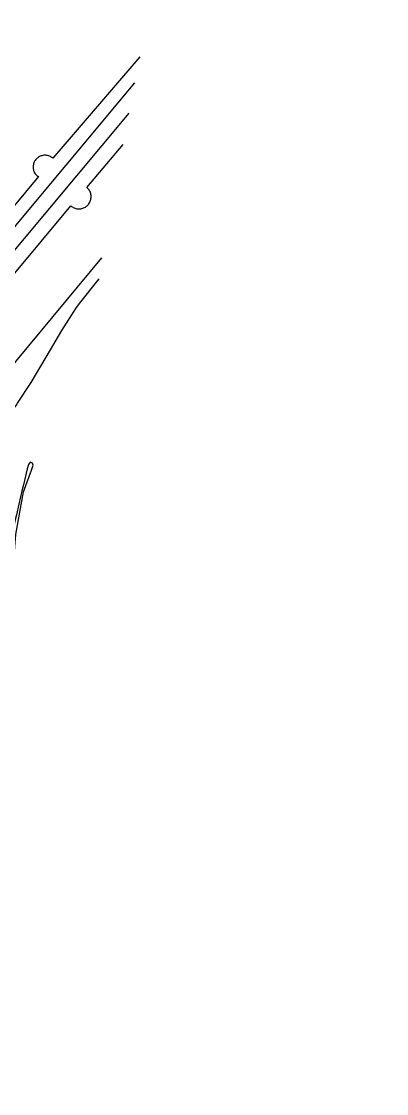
# Model space of a CAD drawing. Extents: x -2313930 to 3286427, y -3858277 to 2572692.
# Drawn here: x 586418 to 669267, y -399863 to -156934 of the extents above; entities that cross this region are included whole.
import ezdxf

# ---------------------------------------------------------------- set-up
doc = ezdxf.new("R2010")
doc.units = 0
doc.layers.add('_GAZELEC-RESERVATION 2', color=132, linetype='Continuous', lineweight=18)
doc.layers.add('Fond topo - VOI', color=252, linetype='Continuous', lineweight=25)
doc.layers.add('DWG_280-140115-P - Général', color=252, linetype='Continuous')
doc.layers.add('prlm-VRD', color=2, linetype='Continuous')

# ---------------------------------------------------------------- blocks, each defined once
blk = doc.blocks.new('A$C1F970F0F')
at = {"layer": 'DWG_280-140115-P - Général', "ltscale": 127}
for p, q in [((8293, 10491), (13717, 16972)), ((8481, 10183), (13587, 16284))]:
    blk.add_line(p, q, dxfattribs=at)
at = {"layer": 'DWG_280-140115-P - Général', "ltscale": 127, "elevation": 0, "flags": 128}
for points in [[(13828, 17559), (11853, 15264), (11836, 15278), (11818, 15290), (11800, 15301), (11780, 15310), (11760, 15317), (11739, 15323), (11719, 15328), (11697, 15330), (11675, 15331), (11654, 15330), (11633, 15327), (11612, 15321), (11591, 15317), (11571, 15309), (11551, 15299), (11533, 15288), (11515, 15276), (11499, 15262), (11483, 15247), (11469, 15232), (11457, 15214), (11444, 15196), (11435, 15178), (11426, 15158), (11420, 15138), (11415, 15116), (11411, 15096), (11409, 15074), (11409, 15052), (11411, 15032), (11414, 15010), (11419, 14989), (11426, 14968), (11434, 14948), (11444, 14930), (11455, 14911), (11468, 14893), (11483, 14878), (11498, 14863), (11528, 14850), (9345, 12230)], [(9565, 10953), (12265, 14186), (12281, 14172), (12300, 14159), (12319, 14148), (12339, 14138), (12360, 14130), (12381, 14124), (12403, 14119), (12425, 14117), (12447, 14115), (12469, 14116), (12491, 14119), (12512, 14123), (12534, 14129), (12555, 14137), (12574, 14146), (12594, 14156), (12611, 14169), (12630, 14183), (12647, 14198), (12661, 14215), (12674, 14232), (12686, 14251), (12697, 14269), (12706, 14290), (12713, 14311), (12719, 14332), (12722, 14354), (12724, 14376), (12725, 14398), (12723, 14420), (12720, 14443), (12715, 14464), (12708, 14486), (12700, 14506), (12690, 14526), (12678, 14544), (12666, 14562), (12651, 14579), (12635, 14595), (12625, 14603), (13453, 15578)], [(9227, 10146), (9778, 10790), (10549, 10099), (11053, 10705), (12966, 13010)]]:
    blk.add_lwpolyline(points, dxfattribs=at)
at = {"layer": 'Fond topo - VOI', "ltscale": 2, "elevation": 0, "flags": 128}
for points in [[(10132, 4415), (10118, 4497), (9948, 5763), (9874, 6268), (9874, 6380), (9872, 6472), (9884, 6581), (10542, 9275), (10903, 9562), (10986, 9616), (11024, 9660), (11056, 9715), (11361, 10185), (11801, 10925), (12059, 11363), (12394, 11878), (12492, 12012), (12909, 12532)], [(10939, 5655), (10937, 5714), (11015, 6737), (11192, 7701), (11375, 8196), (11412, 8310), (11392, 8356), (11344, 8375), (11303, 8321), (11274, 8225), (11194, 7865), (11162, 7759), (11087, 7427), (11030, 7183), (10986, 7008), (10953, 6791), (10939, 6610), (10889, 6202), (10883, 6061), (10878, 5826), (10865, 5605), (10863, 5538)]]:
    blk.add_lwpolyline(points, dxfattribs=at)

msp = doc.modelspace()

# ---------------------------------------------------------------- linework, layer by layer
at = {"layer": '_GAZELEC-RESERVATION 2'}
msp.add_circle((486248.48, -227485.963), 2800178.149, dxfattribs=at)

# ---------------------------------------------------------------- block references
at = {"layer": 'prlm-VRD', "xscale": 10, "yscale": 10, "zscale": 10}
msp.add_blockref('A$C1F970F0F', (474984.298, -340562.691), dxfattribs=at)

doc.saveas('drawing.dxf')
